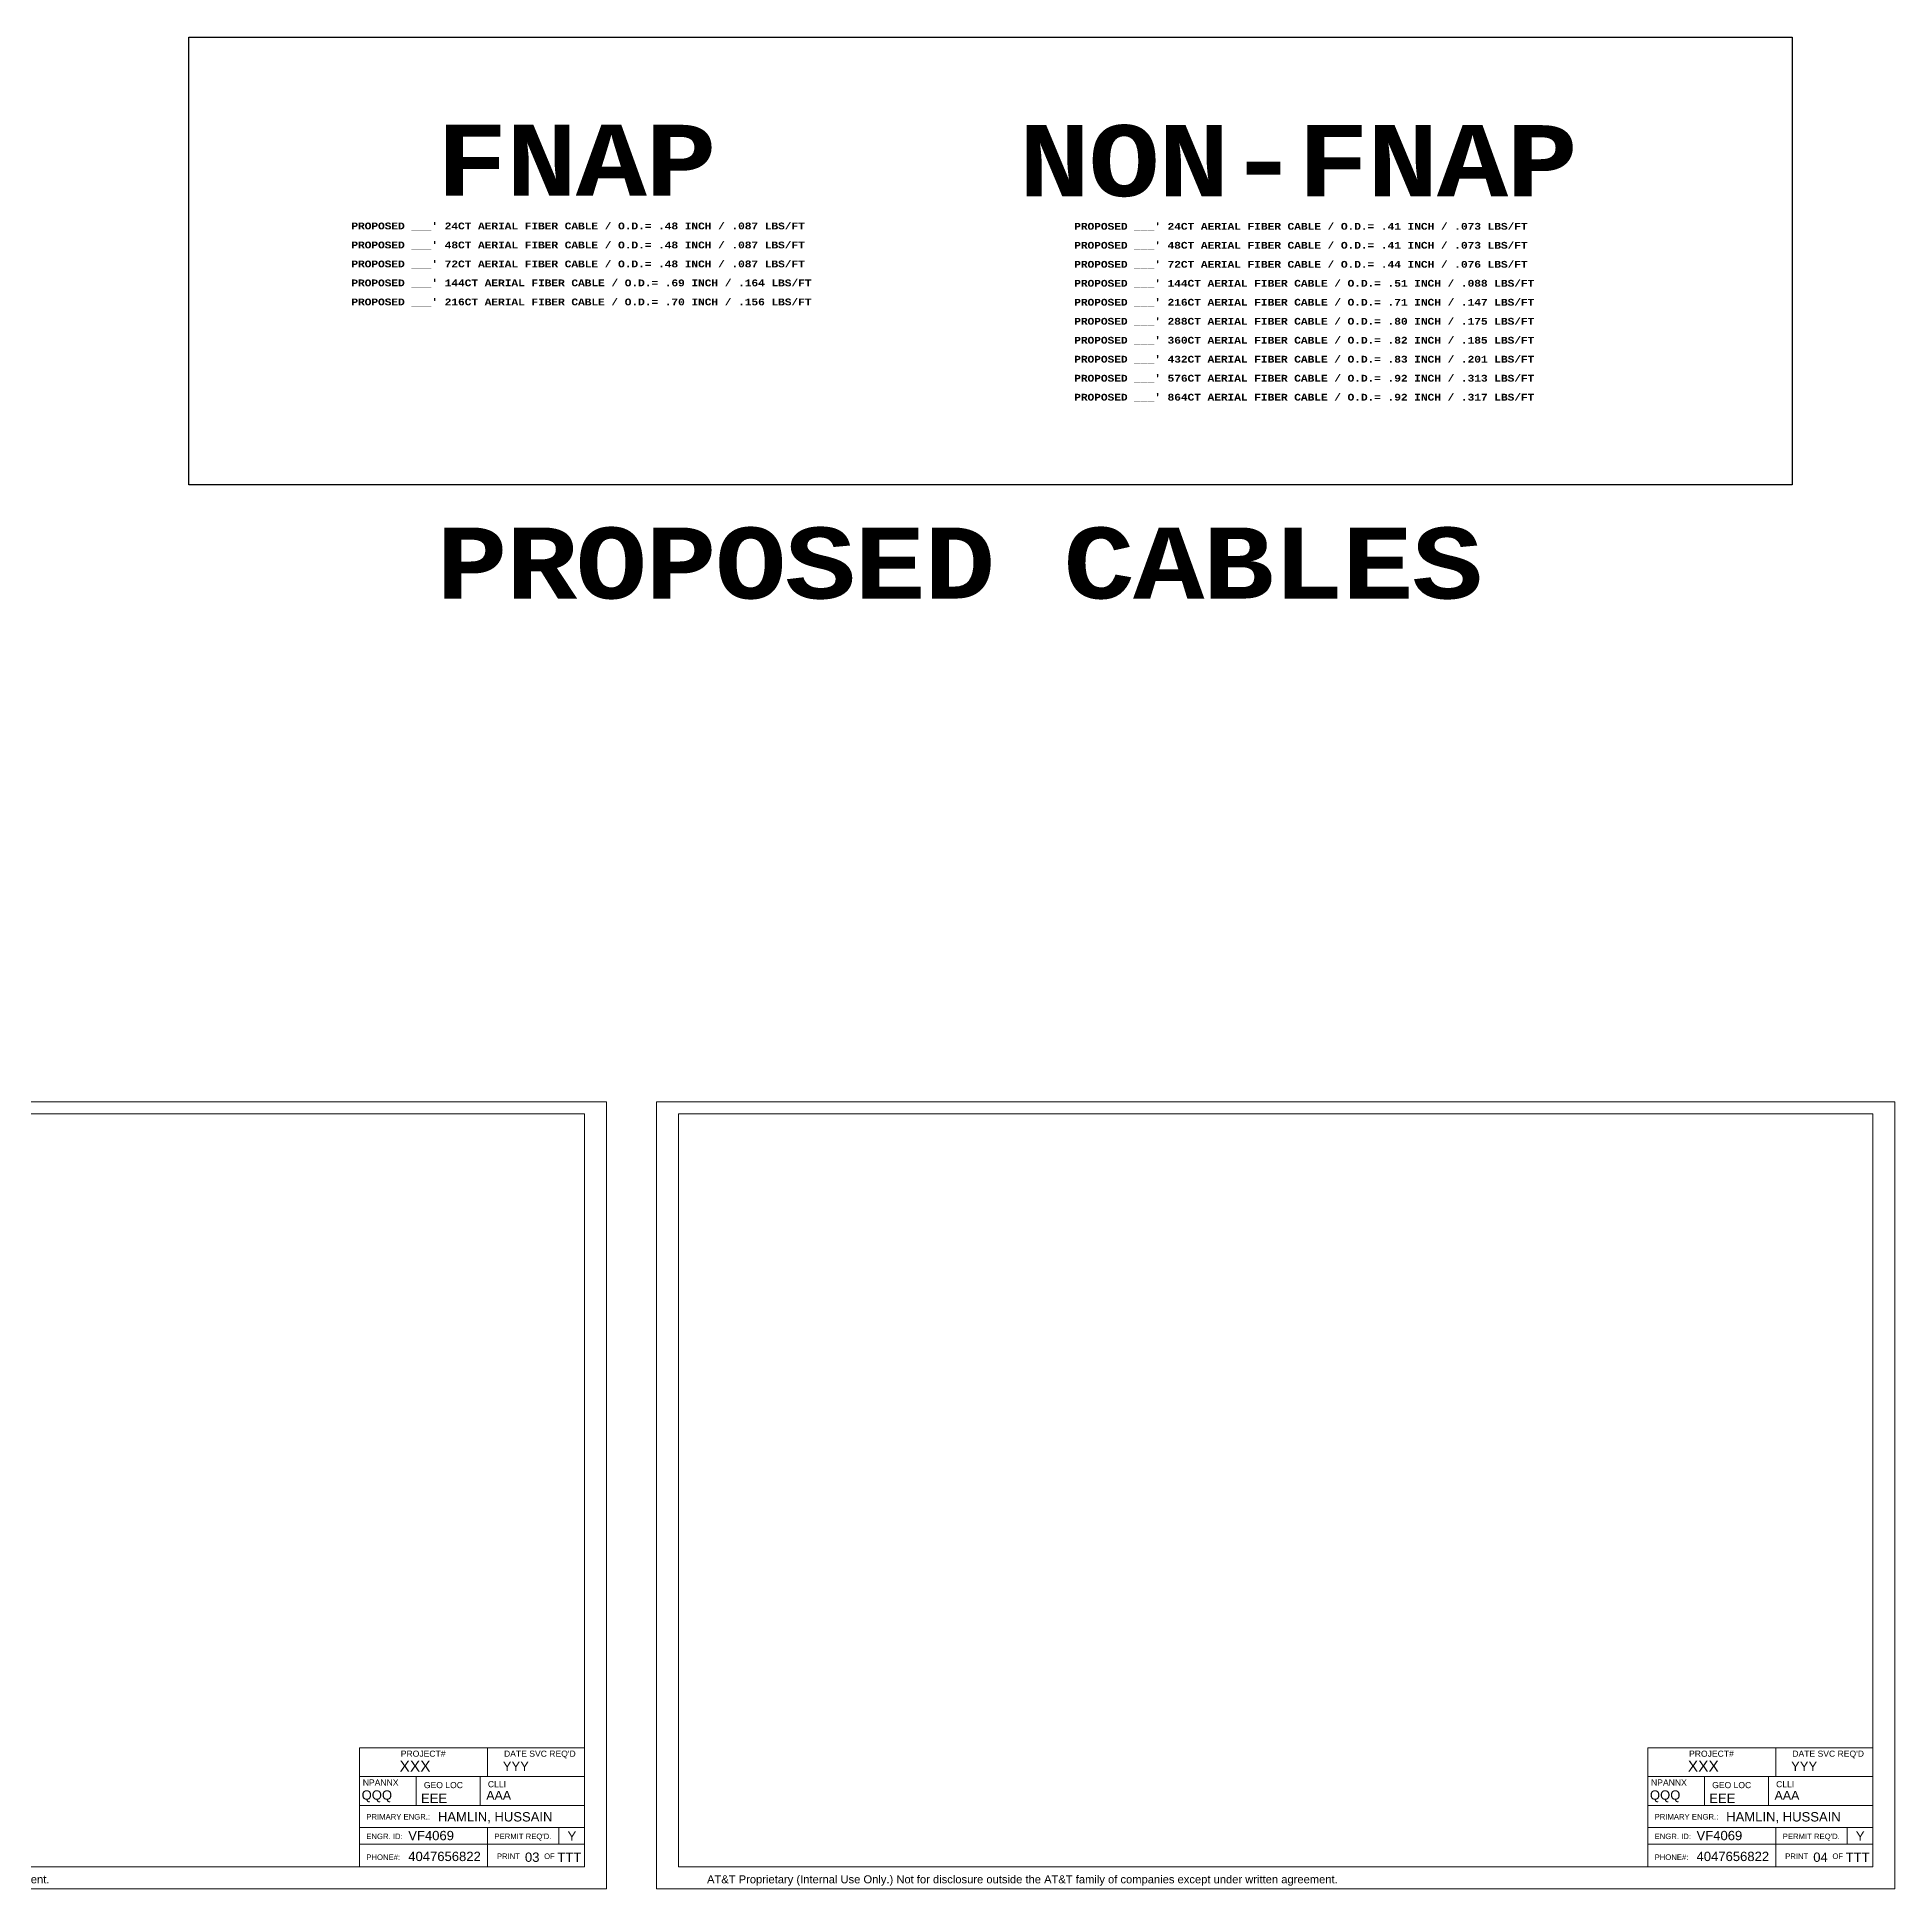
# Model space of a CAD drawing. Header units: feet. Extents: x -16154 to 3860, y -1534289809 to -1534279773.
# Drawn here: x -7483 to -5033, y -1534287409 to -1534284968 of the extents above; entities that cross this region are included whole.
import ezdxf

# ---------------------------------------------------------------- set-up
doc = ezdxf.new("R2010")
doc.units = ezdxf.units.FT
doc.header["$MEASUREMENT"] = 0
for name, color, linetype, lineweight in [('Level 18', 7, 'Continuous', 0), ('Level 6', 7, 'Continuous', 0), ('Level 63', 7, 'Continuous', 0)]:
    doc.layers.add(name, color=color, linetype=linetype, lineweight=lineweight)
doc.styles.add('Telco', font='font000.shx', dxfattribs={"height": 9})
doc.styles.add('TelcoFixed', font='font000.shx', dxfattribs={"height": 9})

# ---------------------------------------------------------------- blocks, each defined once
blk = doc.blocks.new('*U148')
at = {"layer": 'Level 63', "color": 178, "linetype": 'Continuous', "lineweight": 0, "flags": 128}
blk.add_lwpolyline([(-816.6, 518.9), (816.6, 518.9), (816.6, -518.9), (-816.6, -518.9)], close=True, dxfattribs=at)
at = {"layer": 'Level 18', "color": 7, "linetype": 'Continuous', "lineweight": 0, "insert": (-750.1, -501.1), "char_height": 10.5464, "attachment_point": 1, "line_spacing_factor": 0.856011, "style": 'Telco', "bg_fill": 3, "box_fill_scale": 1, "bg_fill_color": 178, "bg_fill_transparency": 0}
blk.add_mtext('\\fArial Unicode MS|b0|i0|c00|p39;AT&T Proprietary (Internal Use Only.) Not for disclosure outside the AT&T family of companies except under written agreement. ', dxfattribs=at)
at = {"layer": 'Level 63', "color": 7, "linetype": 'Continuous', "lineweight": 0, "flags": 128}
blk.add_lwpolyline([(-787.6, 502.9), (787.6, 502.9), (787.6, -489.9), (-787.6, -489.9)], close=True, dxfattribs=at)
blk = doc.blocks.new('*U149')
at = {"layer": 'Level 18', "color": 7, "linetype": 'Continuous', "lineweight": 0}
for p, q in [((148.5, 78.4), (-148.5, 78.4)), ((-148.5, 78.4), (-148.5, -78.6)), ((20.5, 78.4), (20.5, 40.4)), ((148.5, 78.4), (148.5, -78.6)), ((148.5, 40.4), (-148.5, 40.4)), ((-73.7, 40.4), (-73.7, 2.4)), ((10.8, 40.4), (10.8, 2.4)), ((148.5, 2.4), (-148.5, 2.4)), ((-148.5, -26.6), (148.5, -26.6)), ((-148.5, -48.6), (148.5, -48.6)), ((20.5, -26.6), (20.5, -78.6)), ((114.5, -26.6), (114.5, -48.6)), ((-148.5, -78.6), (148.5, -78.6))]:
    blk.add_line(p, q, dxfattribs=at)
at = {"layer": 'Level 18', "color": 7, "linetype": 'Continuous', "lineweight": 0, "style": 'Telco', "bg_fill": 3, "box_fill_scale": 1, "bg_fill_color": 178, "bg_fill_transparency": 0}
for s, insert, char_height, attachment_point, line_spacing_factor in [('\\fArial Unicode MS|b0|i0|c00|p39;PROJECT#', (-94, 74.6), 8.099, 1, 0.933366), ("\\fArial Unicode MS|b0|i0|c00|p39;DATE SVC REQ'D", (42.2, 74.6), 8.099, 1, 0.933366), ('\\fArial Unicode MS|b0|i0|c00|p39;GEO LOC', (-63.5, 33.2), 8.099, 1, 0.933366), ('\\fArial Unicode MS|b0|i0|c00|p39;CLLI', (20.9, 34.4), 8.099, 1, 0.933366), ('\\fArial Unicode MS|b0|i0|c00|p39;QQQ', (-145.6, 22.2), 12.321, 1, 0.819132), ('\\fArial Unicode MS|b0|i0|c00|p39;PRIMARY ENGR.:', (-139.4, -9), 7.267, 1, 0.971553), ('\\fArial Unicode MS|b0|i0|c00|p39;ENGR. ID:', (-139.4, -34.8), 7.267, 1, 0.971553), ("\\fArial Unicode MS|b0|i0|c00|p39;PERMIT REQ'D.", (29.6, -34.8), 7.267, 1, 0.971553), ('\\fArial Unicode MS|b0|i0|c00|p39;Y', (126, -32), 12.321, 1, 0.819132), ('\\fArial Unicode MS|b0|i0|c00|p39;PHONE#:', (-139.4, -62.3), 7.267, 1, 0.971553), ('\\fArial Unicode MS|b0|i0|c00|p39;PRINT', (32.8, -61), 7.267, 1, 0.971553), ('\\fArial Unicode MS|b0|i0|c00|p39;TTT', (128.4, -66), 12.321, 5, 0.819132)]:
    blk.add_mtext(s, dxfattribs=dict(at, insert=insert, char_height=char_height, attachment_point=attachment_point, line_spacing_factor=line_spacing_factor))
for s, insert, char_height, attachment_point, line_spacing_factor in [('\\fArial Unicode MS|b0|i0|c00|p39;XXX', (-95.6, 61.4), 14.637, 1, 0.784462), ('\\fArial Unicode MS|b0|i0|c00|p39;YYY', (40.6, 60.2), 12.321, 1, 0.819132), ('\\fArial Unicode MS|b0|i0|c00|p39;EEE', (-67.3, 17.8), 12.321, 1, 0.819132), ('\\fArial Unicode MS|b0|i0|c00|p39;AAA', (18.8, 21.5), 11.71, 1, 0.830575), ('\\fArial Unicode MS|b0|i0|c00|p39;4047656822', (-84.1, -58.7), 12.321, 1, 0.819132), ('\\fArial Unicode MS|b0|i0|c00|p39;04', (79.4, -66), 12.321, 5, 0.819132)]:
    blk.add_mtext(s, dxfattribs=dict(at, insert=insert, char_height=char_height, attachment_point=attachment_point, line_spacing_factor=line_spacing_factor))
at = {"layer": 'Level 18', "color": 7, "linetype": 'Continuous', "lineweight": 0, "attachment_point": 1, "style": 'Telco', "bg_fill": 3, "box_fill_scale": 1, "bg_fill_color": 178, "bg_fill_transparency": 0}
for s, insert, char_height, line_spacing_factor in [('\\fArial Unicode MS|b0|i0|c00|p39;NPANNX', (-144.1, 36.6), 8.099, 0.933366), ('\\fArial Unicode MS|b0|i0|c00|p39;HAMLIN, HUSSAIN', (-45, -6.5), 12.321, 0.819132), ('\\fArial Unicode MS|b0|i0|c00|p39;OF', (95.1, -61), 7.267, 0.971553)]:
    blk.add_mtext(s, dxfattribs=dict(at, insert=insert, char_height=char_height, line_spacing_factor=line_spacing_factor))
at = {"layer": 'Level 18', "color": 7, "linetype": 'Continuous', "lineweight": 0, "insert": (-84.1, -31.2), "char_height": 12.321, "attachment_point": 1, "line_spacing_factor": 0.819132, "style": 'Telco', "bg_fill": 3, "box_fill_scale": 1, "bg_fill_color": 178, "bg_fill_transparency": 0}
blk.add_mtext('\\fArial Unicode MS|b0|i0|c00|p39;VF4069', dxfattribs=at)
blk = doc.blocks.new('*U147')
at = {"layer": 'Level 63', "color": 178, "linetype": 'Continuous', "lineweight": 0}
blk.add_blockref('*U148', (0, 0), dxfattribs=at)
at = {"layer": 'Level 18', "color": 7, "linetype": 'Continuous', "lineweight": 0}
blk.add_blockref('*U149', (639.1, -411.3), dxfattribs=at)
blk = doc.blocks.new('*U151')
at = {"layer": 'Level 63', "color": 178, "linetype": 'Continuous', "lineweight": 0, "flags": 128}
blk.add_lwpolyline([(-816.6, 518.9), (816.6, 518.9), (816.6, -518.9), (-816.6, -518.9)], close=True, dxfattribs=at)
at = {"layer": 'Level 18', "color": 7, "linetype": 'Continuous', "lineweight": 0, "insert": (-750.1, -501.1), "char_height": 10.5464, "attachment_point": 1, "line_spacing_factor": 0.856011, "style": 'Telco', "bg_fill": 3, "box_fill_scale": 1, "bg_fill_color": 178, "bg_fill_transparency": 0}
blk.add_mtext('\\fArial Unicode MS|b0|i0|c00|p39;AT&T Proprietary (Internal Use Only.) Not for disclosure outside the AT&T family of companies except under written agreement. ', dxfattribs=at)
at = {"layer": 'Level 63', "color": 7, "linetype": 'Continuous', "lineweight": 0, "flags": 128}
blk.add_lwpolyline([(-787.6, 502.9), (787.6, 502.9), (787.6, -489.9), (-787.6, -489.9)], close=True, dxfattribs=at)
blk = doc.blocks.new('*U152')
at = {"layer": 'Level 18', "color": 7, "linetype": 'Continuous', "lineweight": 0}
for p, q in [((148.5, 78.4), (-148.5, 78.4)), ((-148.5, 78.4), (-148.5, -78.6)), ((20.5, 78.4), (20.5, 40.4)), ((148.5, 78.4), (148.5, -78.6)), ((148.5, 40.4), (-148.5, 40.4)), ((-73.7, 40.4), (-73.7, 2.4)), ((10.8, 40.4), (10.8, 2.4)), ((148.5, 2.4), (-148.5, 2.4)), ((-148.5, -26.6), (148.5, -26.6)), ((-148.5, -48.6), (148.5, -48.6)), ((20.5, -26.6), (20.5, -78.6)), ((114.5, -26.6), (114.5, -48.6)), ((-148.5, -78.6), (148.5, -78.6))]:
    blk.add_line(p, q, dxfattribs=at)
at = {"layer": 'Level 18', "color": 7, "linetype": 'Continuous', "lineweight": 0, "style": 'Telco', "bg_fill": 3, "box_fill_scale": 1, "bg_fill_color": 178, "bg_fill_transparency": 0}
for s, insert, char_height, attachment_point, line_spacing_factor in [('\\fArial Unicode MS|b0|i0|c00|p39;PROJECT#', (-94, 74.6), 8.099, 1, 0.933366), ("\\fArial Unicode MS|b0|i0|c00|p39;DATE SVC REQ'D", (42.2, 74.6), 8.099, 1, 0.933366), ('\\fArial Unicode MS|b0|i0|c00|p39;GEO LOC', (-63.5, 33.2), 8.099, 1, 0.933366), ('\\fArial Unicode MS|b0|i0|c00|p39;CLLI', (20.9, 34.4), 8.099, 1, 0.933366), ('\\fArial Unicode MS|b0|i0|c00|p39;QQQ', (-145.6, 22.2), 12.321, 1, 0.819132), ('\\fArial Unicode MS|b0|i0|c00|p39;PRIMARY ENGR.:', (-139.4, -9), 7.267, 1, 0.971553), ('\\fArial Unicode MS|b0|i0|c00|p39;ENGR. ID:', (-139.4, -34.8), 7.267, 1, 0.971553), ("\\fArial Unicode MS|b0|i0|c00|p39;PERMIT REQ'D.", (29.6, -34.8), 7.267, 1, 0.971553), ('\\fArial Unicode MS|b0|i0|c00|p39;Y', (126, -32), 12.321, 1, 0.819132), ('\\fArial Unicode MS|b0|i0|c00|p39;PHONE#:', (-139.4, -62.3), 7.267, 1, 0.971553), ('\\fArial Unicode MS|b0|i0|c00|p39;PRINT', (32.8, -61), 7.267, 1, 0.971553), ('\\fArial Unicode MS|b0|i0|c00|p39;TTT', (128.4, -66), 12.321, 5, 0.819132)]:
    blk.add_mtext(s, dxfattribs=dict(at, insert=insert, char_height=char_height, attachment_point=attachment_point, line_spacing_factor=line_spacing_factor))
for s, insert, char_height, attachment_point, line_spacing_factor in [('\\fArial Unicode MS|b0|i0|c00|p39;XXX', (-95.6, 61.4), 14.637, 1, 0.784462), ('\\fArial Unicode MS|b0|i0|c00|p39;YYY', (40.6, 60.2), 12.321, 1, 0.819132), ('\\fArial Unicode MS|b0|i0|c00|p39;EEE', (-67.3, 17.8), 12.321, 1, 0.819132), ('\\fArial Unicode MS|b0|i0|c00|p39;AAA', (18.8, 21.5), 11.71, 1, 0.830575), ('\\fArial Unicode MS|b0|i0|c00|p39;4047656822', (-84.1, -58.7), 12.321, 1, 0.819132), ('\\fArial Unicode MS|b0|i0|c00|p39;03', (79.4, -66), 12.321, 5, 0.819132)]:
    blk.add_mtext(s, dxfattribs=dict(at, insert=insert, char_height=char_height, attachment_point=attachment_point, line_spacing_factor=line_spacing_factor))
at = {"layer": 'Level 18', "color": 7, "linetype": 'Continuous', "lineweight": 0, "attachment_point": 1, "style": 'Telco', "bg_fill": 3, "box_fill_scale": 1, "bg_fill_color": 178, "bg_fill_transparency": 0}
for s, insert, char_height, line_spacing_factor in [('\\fArial Unicode MS|b0|i0|c00|p39;NPANNX', (-144.1, 36.6), 8.099, 0.933366), ('\\fArial Unicode MS|b0|i0|c00|p39;HAMLIN, HUSSAIN', (-45, -6.5), 12.321, 0.819132), ('\\fArial Unicode MS|b0|i0|c00|p39;OF', (95.1, -61), 7.267, 0.971553)]:
    blk.add_mtext(s, dxfattribs=dict(at, insert=insert, char_height=char_height, line_spacing_factor=line_spacing_factor))
at = {"layer": 'Level 18', "color": 7, "linetype": 'Continuous', "lineweight": 0, "insert": (-84.1, -31.2), "char_height": 12.321, "attachment_point": 1, "line_spacing_factor": 0.819132, "style": 'Telco', "bg_fill": 3, "box_fill_scale": 1, "bg_fill_color": 178, "bg_fill_transparency": 0}
blk.add_mtext('\\fArial Unicode MS|b0|i0|c00|p39;VF4069', dxfattribs=at)
blk = doc.blocks.new('*U150')
at = {"layer": 'Level 63', "color": 178, "linetype": 'Continuous', "lineweight": 0}
blk.add_blockref('*U151', (0, 0), dxfattribs=at)
at = {"layer": 'Level 18', "color": 7, "linetype": 'Continuous', "lineweight": 0}
blk.add_blockref('*U152', (639.1, -411.3), dxfattribs=at)

msp = doc.modelspace()

# ---------------------------------------------------------------- block references
at = {"layer": 'Level 63', "color": 178, "linetype": 'Continuous', "lineweight": 0}
for name, p in [('*U150', (-7548.6, -1534286890.2)), ('*U147', (-5849.4, -1534286890.2))]:
    msp.add_blockref(name, p, dxfattribs=at)

# ---------------------------------------------------------------- texts
at = {"layer": 'Level 6', "color": 150, "linetype": 'Continuous', "lineweight": 30, "attachment_point": 1, "line_spacing_factor": 0.9, "style": 'TelcoFixed', "bg_fill": 3, "box_fill_scale": 1, "bg_fill_color": 178, "bg_fill_transparency": 0}
for s, insert, char_height in [('\\fCourier New|b1|i0|c00|p54;\\T0.979;FNAP', (-6956.5, -1534285083.2), 93.67), ('\\fCourier New|b1|i0|c00|p54;\\T0.979;NON-FNAP', (-6188.2, -1534285083.7), 93.67), ("{\\fCourier New|b1|i0|c0|p54;\\T0.979;PROPOSED ___' 24CT AERIAL FIBER CABLE / O.D.= .48 INCH / .087 LBS/FT}", (-7068.7, -1534285212.1), 8.964), ("\\fCourier New|b1|i0|c00|p54;\\T0.979;PROPOSED ___' 24CT AERIAL FIBER CABLE / O.D.= .41 INCH / .073 LBS/FT", (-6115.3, -1534285212.6), 8.964), ("{\\fCourier New|b1|i0|c0|p54;\\T0.979;PROPOSED ___' 48CT AERIAL FIBER CABLE / O.D.= .48 INCH / .087 LBS/FT}", (-7068.7, -1534285237.2), 8.964), ("\\fCourier New|b1|i0|c00|p54;\\T0.979;PROPOSED ___' 48CT AERIAL FIBER CABLE / O.D.= .41 INCH / .073 LBS/FT", (-6115.3, -1534285237.6), 8.964), ("{\\fCourier New|b1|i0|c0|p54;\\T0.979;PROPOSED ___' 72CT AERIAL FIBER CABLE / O.D.= .48 INCH / .087 LBS/FT}", (-7068.7, -1534285262.2), 8.964), ("\\fCourier New|b1|i0|c00|p54;\\T0.979;PROPOSED ___' 72CT AERIAL FIBER CABLE / O.D.= .44 INCH / .076 LBS/FT", (-6115.3, -1534285262.7), 8.964), ("\\fCourier New|b1|i0|c00|p54;\\T0.979;PROPOSED ___' 144CT AERIAL FIBER CABLE / O.D.= .69 INCH / .164 LBS/FT", (-7068.7, -1534285287.2), 8.964), ("\\fCourier New|b1|i0|c00|p54;\\T0.979;PROPOSED ___' 144CT AERIAL FIBER CABLE / O.D.= .51 INCH / .088 LBS/FT", (-6115.3, -1534285287.7), 8.964), ("{\\fCourier New|b1|i0|c0|p54;\\T0.979;PROPOSED ___' 216CT AERIAL FIBER CABLE / O.D.= .70 INCH / .156 LBS/FT}", (-7068.7, -1534285312.3), 8.964), ("\\fCourier New|b1|i0|c00|p54;\\T0.979;PROPOSED ___' 216CT AERIAL FIBER CABLE / O.D.= .71 INCH / .147 LBS/FT", (-6115.3, -1534285312.7), 8.964), ("{\\fCourier New|b1|i0|c0|p54;\\T0.979;PROPOSED ___' 288CT AERIAL FIBER CABLE / O.D.= .80 INCH / .175 LBS/FT}", (-6115.3, -1534285337.8), 8.964), ("\\fCourier New|b1|i0|c00|p54;\\T0.979;PROPOSED ___' 360CT AERIAL FIBER CABLE / O.D.= .82 INCH / .185 LBS/FT", (-6115.3, -1534285362.8), 8.964), ("{\\fCourier New|b1|i0|c0|p54;\\T0.979;PROPOSED ___' 432CT AERIAL FIBER CABLE / O.D.= .83 INCH / .201 LBS/FT}", (-6115.3, -1534285387.8), 8.964), ("{\\fCourier New|b1|i0|c0|p54;\\T0.979;PROPOSED ___' 576CT AERIAL FIBER CABLE / O.D.= .92 INCH / .313 LBS/FT}", (-6115.3, -1534285412.9), 8.964), ("\\fCourier New|b1|i0|c00|p54;\\T0.979;PROPOSED ___' 864CT AERIAL FIBER CABLE / O.D.= .92 INCH / .317 LBS/FT", (-6115.3, -1534285437.9), 8.964)]:
    msp.add_mtext(s, dxfattribs=dict(at, insert=insert, char_height=char_height))
at = {"layer": 'Level 6', "color": 1, "linetype": 'Continuous', "lineweight": 30, "insert": (-6956.5, -1534285614.2), "char_height": 93.67, "attachment_point": 1, "line_spacing_factor": 0.9, "style": 'TelcoFixed', "bg_fill": 3, "box_fill_scale": 1, "bg_fill_color": 178, "bg_fill_transparency": 0}
msp.add_mtext('{\\fCourier New|b1|i0|c0|p54;\\T0.979;PROPOSED CABLES}', dxfattribs=at)

# ---------------------------------------------------------------- next in the draw order: linework, layer by layer
at = {"layer": 'Level 18', "color": 1, "linetype": 'Continuous', "lineweight": 30, "flags": 128}
msp.add_lwpolyline([(-7282.9, -1534284967.7), (-5168.4, -1534284967.7), (-5168.4, -1534285558), (-7282.9, -1534285558), (-7282.9, -1534284967.7)], dxfattribs=at)

doc.saveas('drawing.dxf')
